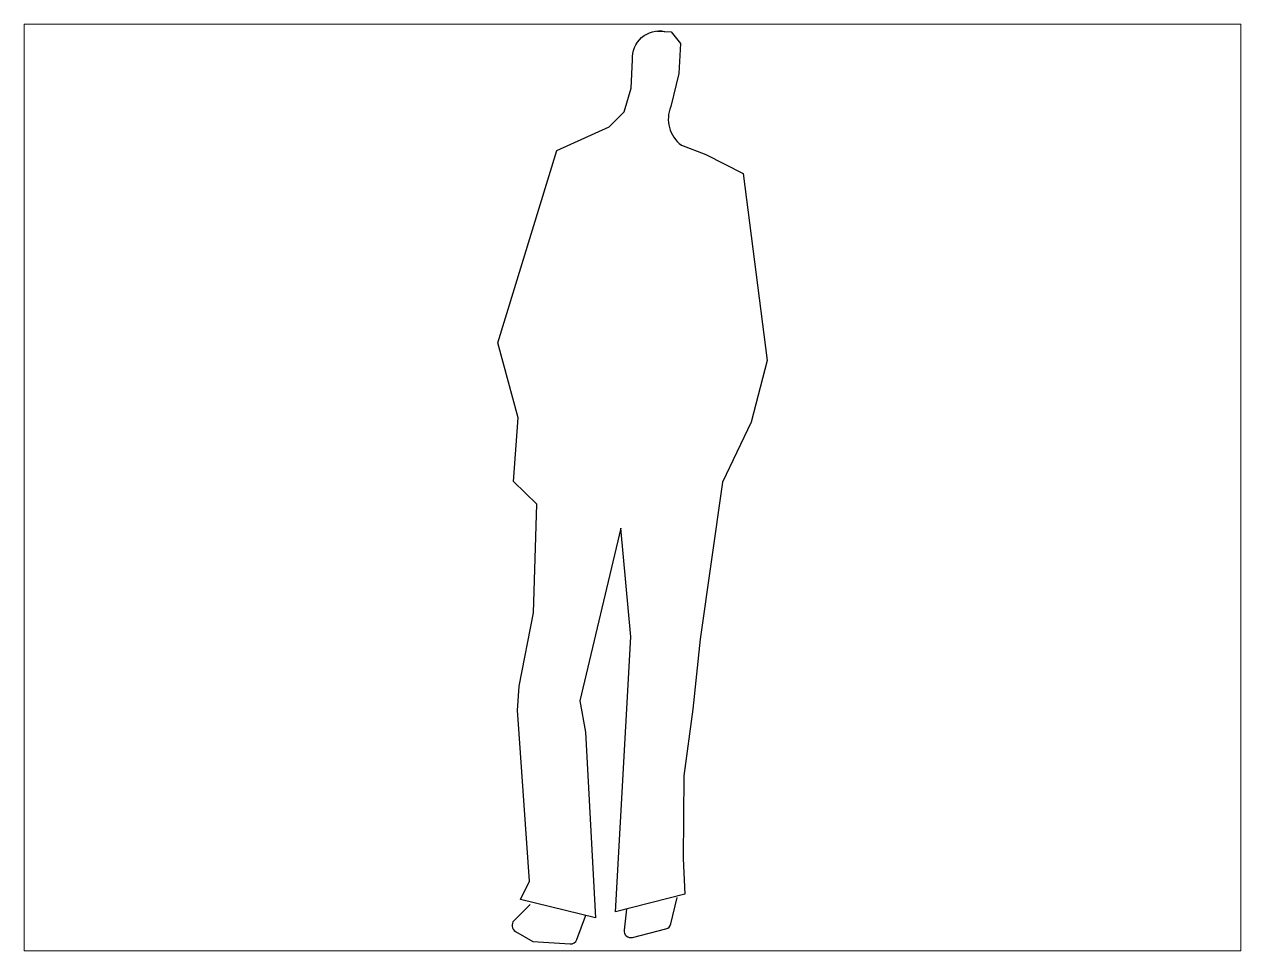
# Paper-space layout 'Layout1' of a CAD drawing. Header units: millimetres. Extents: x 1.05 to 9.45, y 0.8 to 7.2.
# The model-space entities are those that its viewports show. They can reach past a viewport. Long polylines and large blocks are cut down to what shows.
import ezdxf

# ---------------------------------------------------------------- set-up
doc = ezdxf.new("R2010")
doc.units = ezdxf.units.MM
doc.header["$MEASUREMENT"] = 0

# ---------------------------------------------------------------- blocks, each defined once
blk = doc.blocks.new('SYMBOL_Figure_7_2D')
at = {"color": 0, "linetype": 'ByBlock'}
for points in [[(173.3, 1826.9), (201.9, 1825.4), (220.7, 1801.8), (217.5, 1741.8), (201.5, 1676, 0.344683), (222.5, 1598.6), (271.6, 1579.5), (346.3, 1541.9), (394.2, 1167.9), (362.5, 1044.2), (304.6, 924.4), (260.4, 609.7), (245.4, 469.7), (227.3, 336.7), (226, 171.3), (229.8, 99.4), (91, 64.1), (121.6, 614.6), (101.6, 832.3), (101.6, 832.3), (19.3, 486.5), (30.6, 423.8), (50.7, 52.3), (-99.3, 89.3), (-80.9, 125.9), (-104.4, 458.5), (-105, 467.2), (-102.1, 515.7), (-72.9, 662.5), (-66.3, 880.3), (-113, 925.4), (-103.8, 1052.8), (-144.5, 1202.9), (-26.4, 1587.8), (77.9, 1634.9), (108.1, 1664.9), (122.1, 1712.8), (125.1, 1769.3, -0.5), (189.4, 1826.1)], [(-79.7, 79.3), (-112.3, 46.6, 0.492807), (-109.4, 25.2), (-74.7, 5.2), (0, 0, 0.334767), (13.7, 8.9), (30.8, 55.9), (30.9, 57.3)], [(112.8, 69.4), (107.9, 27.9, 0.52627), (124.8, 13.1), (191.8, 30.2, 0.277484), (201.6, 40.2), (214.4, 92.7)]]:
    blk.add_lwpolyline(points, format="xyb", dxfattribs=at)

msp = doc.modelspace()

# ---------------------------------------------------------------- block references
msp.add_blockref('SYMBOL_Figure_7_2D', (0, 0))

psp = doc.layouts.get("Layout1")

# ---------------------------------------------------------------- viewports
at = {"layer": '0'}
psp.add_viewport(center=(5.25, 4), size=(8.4, 6.4), view_center_point=(124.8079, 913.4581), view_height=1853.716884, dxfattribs=at)

doc.saveas('drawing.dxf')
